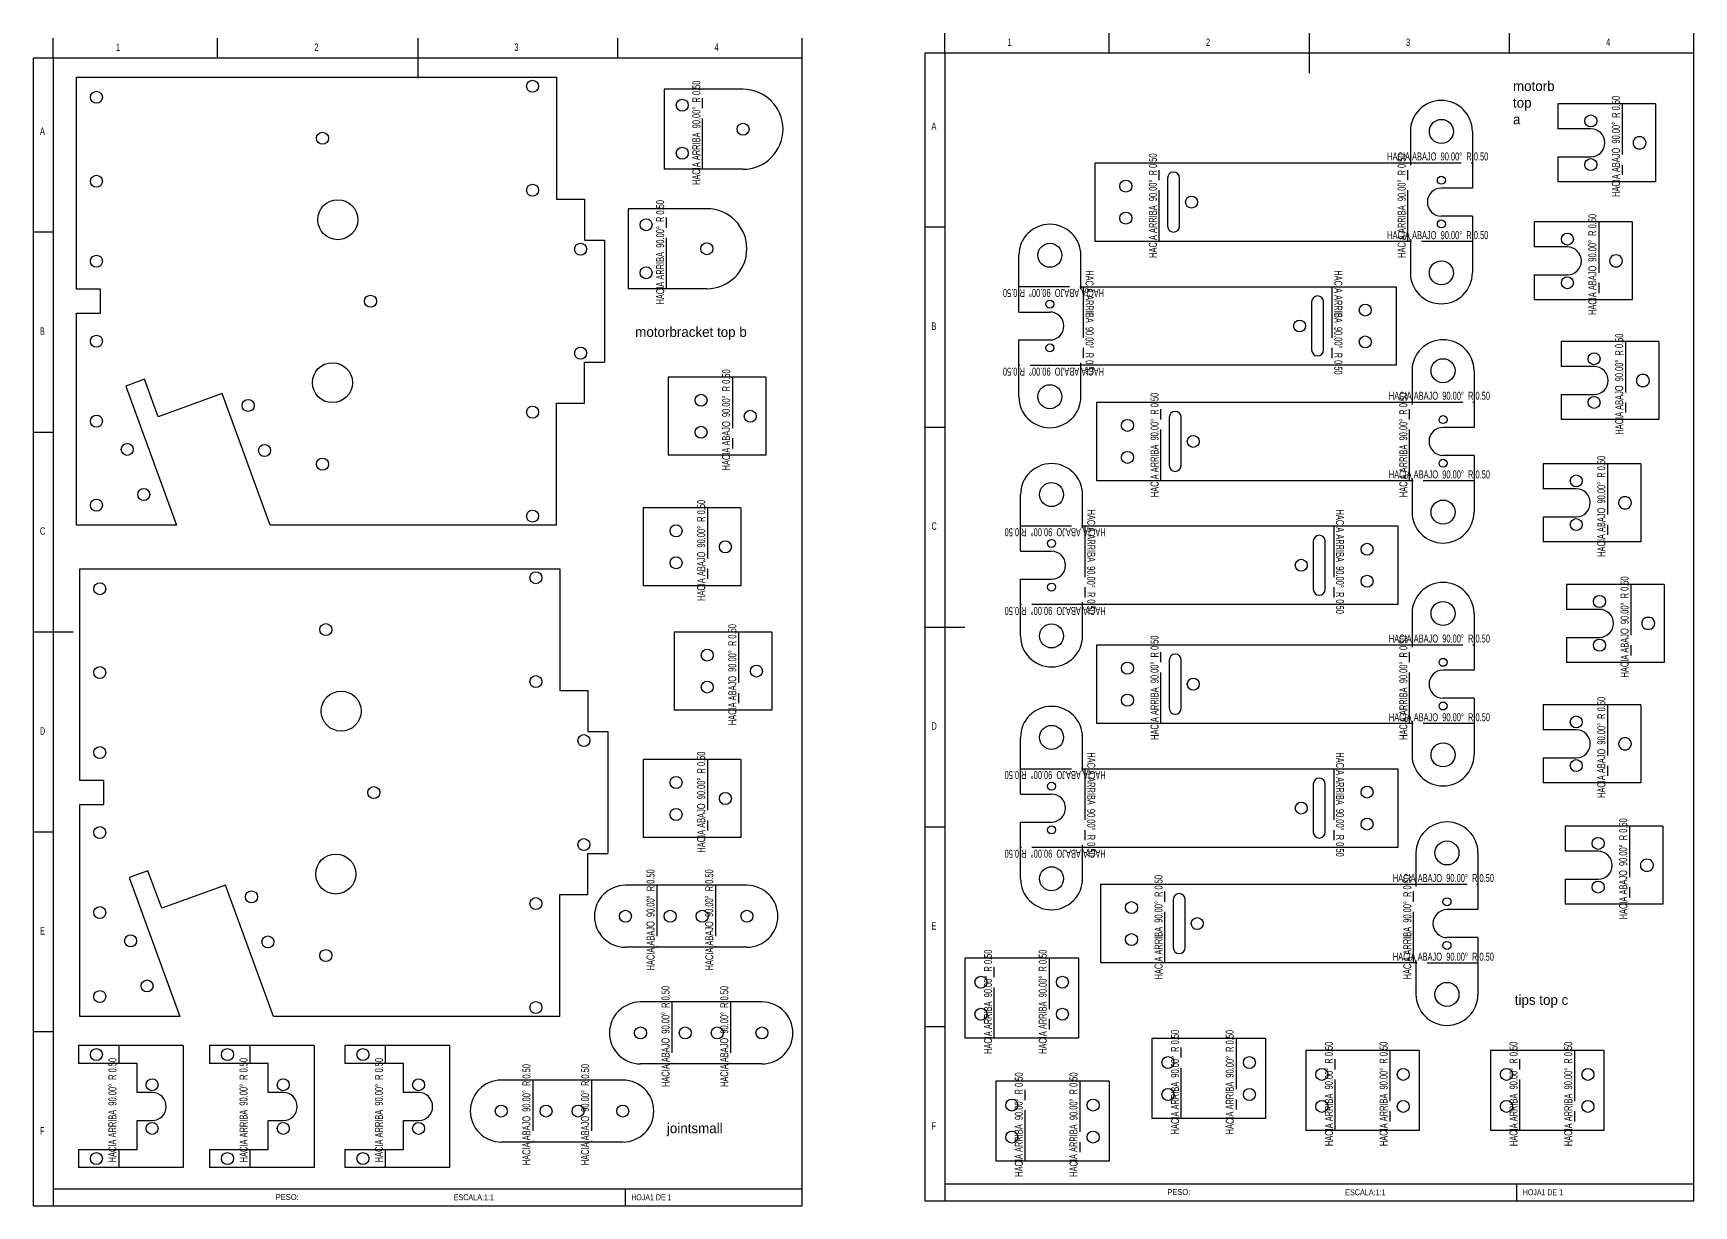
# Model space of a CAD drawing. Header units: millimetres. Extents: x 13 to 1066, y 5 to 301.
# Drawn here: x 12.8 to 427.8, y 5 to 298.2 of the extents above; entities that cross this region are included whole.
import ezdxf

# ---------------------------------------------------------------- set-up
doc = ezdxf.new("R2010")
doc.units = ezdxf.units.MM
doc.linetypes.add('CENTERX2', pattern=[20.32, 12.7, -2.54, 2.54, -2.54])
doc.layers.add('CROQUIS', color=4, linetype='Continuous')
doc.styles.add('SLDTEXTSTYLE0', font='TXT', dxfattribs={"width": 0.75})
doc.styles.add('SLDTEXTSTYLE1', font='TXT', dxfattribs={"width": 0.7})
doc.styles.add('SLDTEXTSTYLE2', font='TXT', dxfattribs={"width": 0.696429})
doc.styles.add('SLDTEXTSTYLE3', font='TXT', dxfattribs={"width": 0.696429})

msp = doc.modelspace()

# ---------------------------------------------------------------- linework, layer by layer
for p, q in [((23.6, 234.22), (23.6, 287.22)), ((23.6, 287.22), (143.6, 287.22)), ((143.6, 287.22), (143.6, 256.72)), ((170.53, 284.23), (170.53, 264.23)), ((190.21, 284.23), (170.53, 284.23)), ((393.86, 280.58), (393.86, 274.33)), ((418.29, 280.58), (393.86, 280.58)), ((418.29, 280.58), (418.29, 261.08)), ((402.11, 274.33), (393.86, 274.33)), ((357, 273.68), (357, 265.25)), ((372.5, 273.68), (372.5, 259.5)), ((278.14, 265.75), (278.14, 246.25)), ((357, 265.75), (278.14, 265.75)), ((357, 265.75), (357, 265.25)), ((393.86, 267.33), (393.86, 261.08)), ((393.86, 267.33), (402.11, 267.33)), ((190.21, 264.23), (170.53, 264.23)), ((296.32, 262), (296.32, 250)), ((299.32, 250), (299.32, 262)), ((372.5, 259.5), (364.75, 259.5)), ((418.29, 261.08), (393.86, 261.08)), ((143.6, 256.72), (150.6, 256.72)), ((150.6, 256.72), (150.6, 246.47)), ((161.49, 254.34), (161.49, 234.34)), ((181.16, 254.34), (161.49, 254.34)), ((372.5, 252.5), (364.75, 252.5)), ((372.5, 252.5), (372.5, 238.32)), ((387.99, 251.05), (387.99, 244.8)), ((412.42, 251.05), (387.99, 251.05)), ((412.42, 251.05), (412.42, 231.55)), ((150.6, 246.47), (155.6, 246.47)), ((155.6, 246.47), (155.6, 215.97)), ((278.14, 246.25), (357, 246.25)), ((357, 246.75), (357, 238.32)), ((357, 246.25), (357, 246.75)), ((259.15, 228.52), (259.15, 242.7)), ((274.65, 234.27), (274.65, 242.7)), ((396.24, 244.8), (387.99, 244.8)), ((387.99, 237.8), (387.99, 231.55)), ((387.99, 237.8), (396.24, 237.8)), ((29.6, 234.22), (23.6, 234.22)), ((29.6, 228.22), (29.6, 234.22)), ((181.16, 234.34), (161.49, 234.34)), ((274.65, 234.77), (274.65, 234.27)), ((353.5, 234.77), (274.65, 234.77)), ((353.5, 215.27), (353.5, 234.77)), ((259.15, 228.52), (266.9, 228.52)), ((332.33, 231.03), (332.33, 219.02)), ((335.33, 219.02), (335.33, 231.03)), ((412.42, 231.55), (387.99, 231.55)), ((23.6, 228.22), (29.6, 228.22)), ((23.6, 175.22), (23.6, 228.22)), ((259.15, 207.34), (259.15, 221.52)), ((259.15, 221.52), (266.9, 221.52)), ((394.68, 221.13), (394.68, 214.88)), ((419.11, 221.13), (394.68, 221.13)), ((419.11, 221.13), (419.11, 201.63)), ((150.6, 215.97), (155.6, 215.97)), ((150.6, 205.72), (150.6, 215.97)), ((40.65, 211.69), (35.95, 209.98)), ((44.07, 202.3), (40.65, 211.69)), ((171.47, 212.19), (171.47, 192.69)), ((195.89, 212.19), (171.47, 212.19)), ((195.89, 212.19), (195.89, 192.69)), ((274.65, 215.27), (274.65, 215.77)), ((274.65, 207.34), (274.65, 215.77)), ((274.65, 215.27), (353.5, 215.27)), ((357.42, 213.84), (357.42, 205.41)), ((372.92, 213.84), (372.92, 199.66)), ((402.93, 214.88), (394.68, 214.88)), ((35.95, 209.98), (48.6, 175.22)), ((60.04, 208.11), (44.07, 202.3)), ((72.01, 175.22), (60.04, 208.11)), ((394.68, 207.88), (394.68, 201.63)), ((394.68, 207.88), (402.93, 207.88)), ((143.6, 205.72), (150.6, 205.72)), ((143.6, 175.22), (143.6, 205.72)), ((278.56, 205.91), (278.56, 186.41)), ((357.42, 205.91), (278.56, 205.91)), ((357.42, 205.91), (357.42, 205.41)), ((296.74, 202.17), (296.74, 190.16)), ((299.74, 190.16), (299.74, 202.17)), ((372.92, 199.66), (365.17, 199.66)), ((419.11, 201.63), (394.68, 201.63)), ((195.89, 192.69), (171.47, 192.69)), ((372.92, 192.66), (365.17, 192.66)), ((372.92, 192.66), (372.92, 178.49)), ((357.42, 186.91), (357.42, 178.49)), ((357.42, 186.41), (357.42, 186.91)), ((390.22, 190.56), (390.22, 184.31)), ((414.65, 190.56), (390.22, 190.56)), ((414.65, 190.56), (414.65, 171.06)), ((259.57, 168.69), (259.57, 182.86)), ((275.07, 174.44), (275.07, 182.86)), ((278.56, 186.41), (357.42, 186.41)), ((398.47, 184.31), (390.22, 184.31)), ((165.24, 179.55), (165.24, 160.05)), ((189.67, 179.55), (165.24, 179.55)), ((189.67, 179.55), (189.67, 160.05)), ((48.6, 175.22), (23.6, 175.22)), ((143.6, 175.22), (72.01, 175.22)), ((275.07, 174.94), (275.07, 174.44)), ((353.93, 174.94), (275.07, 174.94)), ((353.93, 155.44), (353.93, 174.94)), ((390.22, 177.31), (390.22, 171.06)), ((390.22, 177.31), (398.47, 177.31)), ((332.75, 171.19), (332.75, 159.18)), ((335.75, 159.18), (335.75, 171.19)), ((414.65, 171.06), (390.22, 171.06)), ((259.57, 168.69), (267.32, 168.69)), ((24.44, 111.33), (24.44, 164.33)), ((24.44, 164.33), (144.44, 164.33)), ((144.44, 164.33), (144.44, 133.83)), ((189.67, 160.05), (165.24, 160.05)), ((259.57, 147.51), (259.57, 161.69)), ((259.57, 161.69), (267.32, 161.69)), ((396.03, 160.41), (396.03, 154.16)), ((420.46, 160.41), (396.03, 160.41)), ((420.46, 160.41), (420.46, 140.91)), ((275.07, 155.44), (275.07, 155.94)), ((275.07, 147.51), (275.07, 155.94)), ((275.07, 155.44), (353.93, 155.44)), ((404.28, 154.16), (396.03, 154.16)), ((357.42, 153.13), (357.42, 144.7)), ((372.92, 153.13), (372.92, 138.95)), ((173.02, 148.47), (173.02, 128.97)), ((197.45, 148.47), (173.02, 148.47)), ((197.45, 148.47), (197.45, 128.97)), ((396.03, 147.16), (396.03, 140.91)), ((396.03, 147.16), (404.28, 147.16)), ((278.56, 145.2), (278.56, 125.7)), ((357.42, 145.2), (278.56, 145.2)), ((296.74, 141.45), (296.74, 129.44)), ((299.74, 129.44), (299.74, 141.45)), ((357.42, 145.2), (357.42, 144.7)), ((372.92, 138.95), (365.17, 138.95)), ((420.46, 140.91), (396.03, 140.91)), ((144.44, 133.83), (151.44, 133.83)), ((151.44, 133.83), (151.44, 123.58)), ((197.45, 128.97), (173.02, 128.97)), ((372.92, 131.95), (365.17, 131.95)), ((372.92, 131.95), (372.92, 117.77)), ((390.23, 130.28), (390.23, 124.03)), ((414.65, 130.28), (390.23, 130.28)), ((414.65, 130.28), (414.65, 110.78)), ((278.56, 125.7), (357.42, 125.7)), ((357.42, 126.2), (357.42, 117.77)), ((357.42, 125.7), (357.42, 126.2)), ((151.44, 123.58), (156.44, 123.58)), ((156.44, 123.58), (156.44, 93.08)), ((259.57, 107.97), (259.57, 122.15)), ((275.07, 113.72), (275.07, 122.15)), ((398.48, 124.03), (390.23, 124.03)), ((165.24, 116.61), (165.24, 97.11)), ((189.67, 116.61), (165.24, 116.61)), ((189.67, 116.61), (189.67, 97.11)), ((390.23, 117.03), (390.23, 110.78)), ((390.23, 117.03), (398.48, 117.03)), ((275.07, 114.22), (275.07, 113.72)), ((353.93, 114.22), (275.07, 114.22)), ((353.93, 94.72), (353.93, 114.22)), ((30.44, 111.33), (24.44, 111.33)), ((30.44, 105.33), (30.44, 111.33)), ((259.57, 107.97), (267.32, 107.97)), ((332.75, 110.47), (332.75, 98.47)), ((335.75, 98.47), (335.75, 110.47)), ((414.65, 110.78), (390.23, 110.78)), ((24.44, 105.33), (30.44, 105.33)), ((24.44, 52.33), (24.44, 105.33)), ((259.57, 86.79), (259.57, 100.97)), ((259.57, 100.97), (267.32, 100.97)), ((395.69, 99.92), (395.69, 93.67)), ((420.12, 99.92), (395.69, 99.92)), ((420.12, 99.92), (420.12, 80.42)), ((189.67, 97.11), (165.24, 97.11)), ((151.44, 93.08), (156.44, 93.08)), ((151.44, 82.83), (151.44, 93.08)), ((275.07, 94.72), (275.07, 95.22)), ((275.07, 86.79), (275.07, 95.22)), ((275.07, 94.72), (353.93, 94.72)), ((358.41, 93.24), (358.41, 84.81)), ((373.91, 93.24), (373.91, 79.06)), ((403.94, 93.67), (395.69, 93.67)), ((41.49, 88.8), (36.79, 87.09)), ((44.91, 79.41), (41.49, 88.8)), ((36.79, 87.09), (49.44, 52.33)), ((60.88, 85.22), (44.91, 79.41)), ((72.85, 52.33), (60.88, 85.22)), ((191.18, 85.15), (160.82, 85.15)), ((279.55, 85.31), (279.55, 65.81)), ((358.41, 85.31), (279.55, 85.31)), ((358.41, 85.31), (358.41, 84.81)), ((395.69, 86.67), (395.69, 80.42)), ((395.69, 86.67), (403.94, 86.67)), ((144.44, 82.83), (151.44, 82.83)), ((144.44, 52.33), (144.44, 82.83)), ((297.73, 81.56), (297.73, 69.56)), ((300.73, 69.56), (300.73, 81.56)), ((373.91, 79.06), (366.16, 79.06)), ((420.12, 80.42), (395.69, 80.42)), ((373.91, 72.06), (366.16, 72.06)), ((373.91, 72.06), (373.91, 57.88)), ((191.18, 69.65), (160.82, 69.65)), ((245.69, 66.91), (245.69, 46.91)), ((274.04, 66.91), (245.69, 66.91)), ((274.04, 66.91), (274.04, 46.91)), ((279.55, 65.81), (358.41, 65.81)), ((358.41, 66.31), (358.41, 57.88)), ((358.41, 65.81), (358.41, 66.31)), ((194.94, 55.98), (164.58, 55.98)), ((49.44, 52.33), (24.44, 52.33)), ((144.44, 52.33), (72.85, 52.33)), ((274.04, 46.91), (245.69, 46.91)), ((292.42, 46.83), (292.42, 26.83)), ((320.78, 46.83), (292.42, 46.83)), ((320.78, 46.83), (320.78, 26.83)), ((24.09, 45.07), (24.09, 40.57)), ((50.27, 45.07), (24.09, 45.07)), ((50.27, 45.07), (50.27, 14.57)), ((56.86, 45.07), (56.86, 40.57)), ((83.04, 45.07), (56.86, 45.07)), ((83.04, 45.07), (83.04, 14.57)), ((90.71, 45.07), (90.71, 40.57)), ((116.88, 45.07), (90.71, 45.07)), ((116.88, 45.07), (116.88, 14.57)), ((330.88, 43.87), (330.88, 23.87)), ((359.24, 43.87), (330.88, 43.87)), ((359.24, 43.87), (359.24, 23.87)), ((377.03, 43.87), (377.03, 23.87)), ((405.39, 43.87), (377.03, 43.87)), ((405.39, 43.87), (405.39, 23.87)), ((38.77, 40.57), (24.09, 40.57)), ((38.77, 33.32), (38.77, 40.57)), ((71.54, 40.57), (56.86, 40.57)), ((71.54, 33.32), (71.54, 40.57)), ((105.38, 40.57), (90.71, 40.57)), ((105.38, 33.32), (105.38, 40.57)), ((194.94, 40.48), (164.58, 40.48)), ((42.52, 33.32), (38.77, 33.32)), ((75.29, 33.32), (71.54, 33.32)), ((109.13, 33.32), (105.38, 33.32)), ((160.16, 36.45), (129.8, 36.45)), ((253.38, 36.19), (253.38, 16.19)), ((281.73, 36.19), (253.38, 36.19)), ((281.73, 36.19), (281.73, 16.19)), ((38.77, 19.07), (38.77, 26.32)), ((38.77, 26.32), (42.52, 26.32)), ((71.54, 19.07), (71.54, 26.32)), ((71.54, 26.32), (75.29, 26.32)), ((105.38, 19.07), (105.38, 26.32)), ((105.38, 26.32), (109.13, 26.32)), ((320.78, 26.83), (292.42, 26.83)), ((160.16, 20.95), (129.8, 20.95)), ((359.24, 23.87), (330.88, 23.87)), ((405.39, 23.87), (377.03, 23.87)), ((24.09, 19.07), (24.09, 14.57)), ((24.09, 19.07), (38.77, 19.07)), ((56.86, 19.07), (56.86, 14.57)), ((56.86, 19.07), (71.54, 19.07)), ((90.71, 19.07), (90.71, 14.57)), ((90.71, 19.07), (105.38, 19.07)), ((50.27, 14.57), (24.09, 14.57)), ((83.04, 14.57), (56.86, 14.57)), ((116.88, 14.57), (90.71, 14.57)), ((281.73, 16.19), (253.38, 16.19))]:
    msp.add_line(p, q)
at = {"color": 7, "linetype": 'CENTERX2'}
for p, q in [((180.12, 264.23), (180.12, 284.23)), ((409.95, 280.58), (409.95, 261.08)), ((294.23, 246.25), (294.23, 265.75)), ((356.41, 246.25), (356.41, 265.75)), ((357, 265.84), (372.5, 265.84)), ((171.07, 234.34), (171.07, 254.34)), ((404.08, 251.05), (404.08, 231.55)), ((372.5, 246.16), (357, 246.16)), ((259.15, 234.86), (274.65, 234.86)), ((275.24, 234.77), (275.24, 215.27)), ((337.42, 234.77), (337.42, 215.27)), ((410.77, 221.13), (410.77, 201.63)), ((187.55, 212.19), (187.55, 192.69)), ((274.65, 215.18), (259.15, 215.18)), ((294.65, 186.41), (294.65, 205.91)), ((356.83, 186.41), (356.83, 205.91)), ((357.42, 206), (372.92, 206)), ((406.31, 190.56), (406.31, 171.06)), ((372.92, 186.32), (357.42, 186.32)), ((181.33, 179.55), (181.33, 160.05)), ((259.57, 175.02), (275.07, 175.02)), ((275.66, 174.94), (275.66, 155.44)), ((337.84, 174.94), (337.84, 155.44)), ((412.12, 160.41), (412.12, 140.91)), ((275.07, 155.35), (259.57, 155.35)), ((189.11, 148.47), (189.11, 128.97)), ((357.42, 145.29), (372.92, 145.29)), ((294.65, 125.7), (294.65, 145.2)), ((356.83, 125.7), (356.83, 145.2)), ((406.32, 130.28), (406.32, 110.78)), ((372.92, 125.61), (357.42, 125.61)), ((181.33, 116.61), (181.33, 97.11)), ((259.57, 114.31), (275.07, 114.31)), ((275.66, 114.22), (275.66, 94.72)), ((337.84, 114.22), (337.84, 94.72)), ((411.78, 99.92), (411.78, 80.42)), ((275.07, 94.63), (259.57, 94.63)), ((168.66, 85.15), (168.66, 69.65)), ((183.34, 85.15), (183.34, 69.65)), ((295.64, 65.81), (295.64, 85.31)), ((357.82, 65.81), (357.82, 85.31)), ((358.41, 85.4), (373.91, 85.4)), ((253.02, 46.91), (253.02, 66.91)), ((266.7, 66.91), (266.7, 46.91)), ((373.91, 65.72), (358.41, 65.72)), ((172.42, 55.98), (172.42, 40.48)), ((187.1, 55.98), (187.1, 40.48)), ((299.76, 26.83), (299.76, 46.83)), ((313.44, 46.83), (313.44, 26.83)), ((34.18, 45.07), (34.18, 40.57)), ((66.95, 45.07), (66.95, 40.57)), ((100.79, 45.07), (100.79, 40.57)), ((338.22, 23.87), (338.22, 43.87)), ((351.9, 43.87), (351.9, 23.87)), ((384.37, 23.87), (384.37, 43.87)), ((398.05, 43.87), (398.05, 23.87)), ((137.64, 36.45), (137.64, 20.95)), ((152.32, 36.45), (152.32, 20.95)), ((260.72, 16.19), (260.72, 36.19)), ((274.39, 36.19), (274.39, 16.19)), ((34.18, 19.07), (34.18, 14.57)), ((66.95, 19.07), (66.95, 14.57)), ((100.79, 19.07), (100.79, 14.57))]:
    msp.add_line(p, q, dxfattribs=at)
for centre, radius in [((137.6, 284.97), 1.5), ((28.6, 282.22), 1.5), ((175.03, 280.23), 1.5), ((190.21, 274.23), 1.5), ((364.75, 273.68), 3), ((402.11, 276.29), 1.5), ((85.1, 271.97), 1.5), ((175.03, 268.23), 1.5), ((402.11, 265.37), 1.5), ((28.6, 261.22), 1.5), ((285.89, 260), 1.5), ((364.75, 261.46), 1), ((137.6, 258.97), 1.5), ((302.32, 256), 1.5), ((88.93, 251.6), 5), ((285.89, 252), 1.5), ((165.99, 250.34), 1.5), ((364.75, 250.54), 1), ((149.6, 244.22), 1.5), ((181.16, 244.34), 1.5), ((266.9, 242.7), 3), ((396.24, 246.76), 1.5), ((28.6, 241.22), 1.5), ((364.75, 238.32), 3), ((165.99, 238.34), 1.5), ((396.24, 235.84), 1.5), ((97.1, 231.22), 1.5), ((266.9, 230.48), 1), ((345.75, 229.02), 1.5), ((329.33, 225.02), 1.5), ((28.6, 221.22), 1.5), ((266.9, 219.56), 1), ((345.75, 221.02), 1.5), ((87.59, 210.85), 5), ((149.6, 218.22), 1.5), ((365.17, 213.84), 3), ((402.93, 216.84), 1.5), ((179.72, 206.44), 1.5), ((266.9, 207.34), 3), ((66.52, 205.15), 1.5), ((137.6, 203.47), 1.5), ((192.02, 202.44), 1.5), ((402.93, 205.92), 1.5), ((28.6, 201.22), 1.5), ((179.72, 198.44), 1.5), ((286.31, 200.16), 1.5), ((365.17, 201.62), 1), ((36.31, 194.16), 1.5), ((70.62, 193.88), 1.5), ((302.74, 196.16), 1.5), ((85.1, 190.47), 1.5), ((286.31, 192.16), 1.5), ((365.17, 190.7), 1), ((398.47, 186.27), 1.5), ((40.41, 182.88), 1.5), ((267.32, 182.86), 3), ((28.6, 180.22), 1.5), ((137.6, 177.47), 1.5), ((365.17, 178.49), 3), ((173.49, 173.8), 1.5), ((398.47, 175.35), 1.5), ((185.79, 169.8), 1.5), ((267.32, 170.65), 1), ((346.18, 169.19), 1.5), ((173.49, 165.8), 1.5), ((329.75, 165.19), 1.5), ((138.44, 162.08), 1.5), ((346.18, 161.19), 1.5), ((29.44, 159.33), 1.5), ((267.32, 159.73), 1), ((365.17, 153.13), 3), ((404.28, 156.12), 1.5), ((85.94, 149.08), 1.5), ((267.32, 147.51), 3), ((404.28, 145.2), 1.5), ((181.27, 142.72), 1.5), ((365.17, 140.91), 1), ((29.44, 138.33), 1.5), ((138.44, 136.08), 1.5), ((193.57, 138.72), 1.5), ((286.31, 139.45), 1.5), ((89.77, 128.71), 5), ((181.27, 134.72), 1.5), ((286.31, 131.45), 1.5), ((302.74, 135.45), 1.5), ((365.17, 129.99), 1), ((267.32, 122.15), 3), ((398.48, 125.99), 1.5), ((150.44, 121.33), 1.5), ((365.17, 117.77), 3), ((29.44, 118.33), 1.5), ((398.48, 115.07), 1.5), ((173.49, 110.86), 1.5), ((97.94, 108.33), 1.5), ((185.79, 106.86), 1.5), ((267.32, 109.93), 1), ((346.18, 108.47), 1.5), ((173.49, 102.86), 1.5), ((329.75, 104.47), 1.5), ((29.44, 98.33), 1.5), ((267.32, 99.01), 1), ((346.18, 100.47), 1.5), ((150.44, 95.33), 1.5), ((366.16, 93.24), 3), ((403.94, 95.63), 1.5), ((88.43, 87.96), 5), ((267.32, 86.79), 3), ((67.36, 82.26), 1.5), ((403.94, 84.71), 1.5), ((29.44, 78.33), 1.5), ((138.44, 80.58), 1.5), ((160.82, 77.4), 1.5), ((172, 77.4), 1.5), ((180, 77.4), 1.5), ((191.18, 77.4), 1.5), ((287.3, 79.56), 1.5), ((366.16, 81.02), 1), ((303.73, 75.56), 1.5), ((37.15, 71.27), 1.5), ((71.46, 70.99), 1.5), ((287.3, 71.56), 1.5), ((366.16, 70.1), 1), ((85.94, 67.58), 1.5), ((249.69, 60.91), 1.5), ((270.04, 60.91), 1.5), ((29.44, 57.33), 1.5), ((41.25, 59.99), 1.5), ((366.16, 57.88), 3), ((138.44, 54.58), 1.5), ((249.69, 52.91), 1.5), ((270.04, 52.91), 1.5), ((164.58, 48.23), 1.5), ((175.76, 48.23), 1.5), ((183.76, 48.23), 1.5), ((194.94, 48.23), 1.5), ((28.59, 42.82), 1.5), ((61.36, 42.82), 1.5), ((95.21, 42.82), 1.5), ((296.42, 40.83), 1.5), ((316.78, 40.83), 1.5), ((334.88, 37.87), 1.5), ((355.24, 37.87), 1.5), ((381.03, 37.87), 1.5), ((401.39, 37.87), 1.5), ((42.52, 35.28), 1.5), ((75.29, 35.28), 1.5), ((109.13, 35.28), 1.5), ((296.42, 32.83), 1.5), ((316.78, 32.83), 1.5), ((129.8, 28.7), 1.5), ((140.98, 28.7), 1.5), ((148.98, 28.7), 1.5), ((160.16, 28.7), 1.5), ((257.38, 30.19), 1.5), ((277.73, 30.19), 1.5), ((334.88, 29.87), 1.5), ((355.24, 29.87), 1.5), ((381.03, 29.87), 1.5), ((401.39, 29.87), 1.5), ((42.52, 24.36), 1.5), ((75.29, 24.36), 1.5), ((109.13, 24.36), 1.5), ((257.38, 22.19), 1.5), ((277.73, 22.19), 1.5), ((28.59, 16.82), 1.5), ((61.36, 16.82), 1.5), ((95.21, 16.82), 1.5)]:
    msp.add_circle(centre, radius)
for centre, radius, start, end in [((190.21, 274.23), 10, 270, 90), ((364.75, 273.68), 7.75, 0, 180), ((402.11, 270.83), 3.5, 270, 90), ((414.16, 270.83), 1.5, 85.2198, 274.7802), ((414.41, 270.83), 1.5, 265.2198, 94.7802), ((297.82, 262), 1.5, 0, 180), ((364.75, 256), 3.5, 90, 270), ((181.16, 244.34), 10, 270, 90), ((266.9, 242.7), 7.75, 0, 180), ((297.82, 250), 1.5, 180, 0), ((396.24, 241.3), 3.5, 270, 90), ((408.29, 241.3), 1.5, 85.2198, 274.7802), ((408.54, 241.3), 1.5, 265.2198, 94.7802), ((364.75, 238.32), 7.75, 180, 0), ((333.83, 231.03), 1.5, 0, 180), ((266.9, 225.02), 3.5, 270, 90), ((365.17, 213.84), 7.75, 0, 180), ((333.83, 219.02), 1.5, 180, 0), ((402.93, 211.38), 3.5, 270, 90), ((414.99, 211.38), 1.5, 85.2198, 274.7802), ((415.24, 211.38), 1.5, 265.2198, 94.7802), ((266.9, 207.34), 7.75, 180, 0), ((298.24, 202.17), 1.5, 0, 180), ((365.17, 196.16), 3.5, 90, 270), ((267.32, 182.86), 7.75, 0, 180), ((298.24, 190.16), 1.5, 180, 0), ((398.47, 180.81), 3.5, 270, 90), ((365.17, 178.49), 7.75, 180, 0), ((410.52, 180.81), 1.5, 85.2198, 274.7802), ((410.77, 180.81), 1.5, 265.2198, 94.7802), ((334.25, 171.19), 1.5, 0, 180), ((267.32, 165.19), 3.5, 270, 90), ((334.25, 159.18), 1.5, 180, 0), ((365.17, 153.13), 7.75, 0, 180), ((404.28, 150.66), 3.5, 270, 90), ((416.34, 150.66), 1.5, 85.2198, 274.7802), ((416.59, 150.66), 1.5, 265.2198, 94.7802), ((267.32, 147.51), 7.75, 180, 0), ((298.24, 141.45), 1.5, 0, 180), ((365.17, 135.45), 3.5, 90, 270), ((267.32, 122.15), 7.75, 0, 180), ((298.24, 129.44), 1.5, 180, 0), ((398.48, 120.53), 3.5, 270, 90), ((410.53, 120.53), 1.5, 85.2198, 274.7802), ((410.78, 120.53), 1.5, 265.2198, 94.7802), ((365.17, 117.77), 7.75, 180, 0), ((267.32, 104.47), 3.5, 270, 90), ((334.25, 110.47), 1.5, 0, 180), ((366.16, 93.24), 7.75, 0, 180), ((334.25, 98.47), 1.5, 180, 0), ((403.94, 90.17), 3.5, 270, 90), ((416, 90.17), 1.5, 85.2198, 274.7802), ((416.25, 90.17), 1.5, 265.2198, 94.7802), ((160.82, 77.4), 7.75, 90, 270), ((191.18, 77.4), 7.75, 270, 90), ((267.32, 86.79), 7.75, 180, 0), ((299.23, 81.56), 1.5, 0, 180), ((366.16, 75.56), 3.5, 90, 270), ((299.23, 69.56), 1.5, 180, 0), ((164.58, 48.23), 7.75, 90, 270), ((194.94, 48.23), 7.75, 270, 90), ((366.16, 57.88), 7.75, 180, 0), ((42.52, 29.82), 3.5, 270, 90), ((75.29, 29.82), 3.5, 270, 90), ((109.13, 29.82), 3.5, 270, 90), ((129.8, 28.7), 7.75, 90, 270), ((160.16, 28.7), 7.75, 270, 90)]:
    msp.add_arc(centre, radius, start, end)
at = {"layer": 'CROQUIS', "color": 4}
for p, q in [((17.8, 292), (17.8, 297)), ((58.9, 292), (58.9, 297)), ((108.9, 297), (108.9, 287)), ((158.9, 292), (158.9, 297)), ((205, 292), (205, 297)), ((240.65, 293.24), (240.65, 298.24)), ((281.75, 293.24), (281.75, 298.24)), ((331.75, 298.24), (331.75, 288.24)), ((381.75, 293.24), (381.75, 298.24)), ((427.85, 293.24), (427.85, 298.24)), ((12.8, 292), (12.8, 5)), ((17.8, 292), (12.8, 292)), ((17.8, 292), (17.8, 5)), ((205, 292), (17.8, 292)), ((205, 5), (205, 292)), ((235.65, 293.24), (235.65, 6.24)), ((240.65, 293.24), (235.65, 293.24)), ((240.65, 293.24), (240.65, 6.24)), ((427.85, 293.24), (240.65, 293.24)), ((427.85, 6.24), (427.85, 293.24)), ((240.65, 249.74), (235.65, 249.74)), ((17.8, 248.5), (12.8, 248.5)), ((235.65, 199.74), (240.65, 199.74)), ((12.8, 198.5), (17.8, 198.5)), ((235.65, 149.74), (245.65, 149.74)), ((12.8, 148.5), (22.8, 148.5)), ((235.65, 99.74), (240.65, 99.74)), ((12.8, 98.5), (17.8, 98.5)), ((17.8, 60.25), (17.8, 5)), ((17.8, 60.25), (17.8, 5)), ((240.65, 61.49), (240.65, 6.24)), ((240.65, 61.49), (240.65, 6.24)), ((17.8, 48.5), (12.8, 48.5)), ((240.65, 49.74), (235.65, 49.74)), ((17.8, 9.25), (205, 9.25)), ((160.8, 5), (160.8, 9.25)), ((240.65, 10.49), (427.85, 10.49)), ((383.65, 6.24), (383.65, 10.49)), ((12.8, 5), (17.8, 5)), ((17.8, 5), (205, 5)), ((235.65, 6.24), (240.65, 6.24)), ((240.65, 6.24), (427.85, 6.24))]:
    msp.add_line(p, q, dxfattribs=at)

# ---------------------------------------------------------------- texts
at = {"color": 7, "linetype": 'Continuous', "lineweight": 0}
for s, insert, char_height, attachment_point, style in [('1', (33.48, 295.67), 1.85, 1, 'SLDTEXTSTYLE0'), ('2', (83.07, 295.67), 1.85, 1, 'SLDTEXTSTYLE0'), ('3', (133.07, 295.67), 1.85, 1, 'SLDTEXTSTYLE0'), ('4', (183.07, 295.67), 1.85, 1, 'SLDTEXTSTYLE0'), ('1', (256.33, 296.91), 1.85, 1, 'SLDTEXTSTYLE0'), ('2', (305.91, 296.91), 1.85, 1, 'SLDTEXTSTYLE0'), ('3', (355.91, 296.91), 1.85, 1, 'SLDTEXTSTYLE0'), ('4', (405.91, 296.91), 1.85, 1, 'SLDTEXTSTYLE0'), ('A', (14.47, 274.67), 1.85, 1, 'SLDTEXTSTYLE0'), ('A', (237.31, 275.91), 1.85, 1, 'SLDTEXTSTYLE0'), ('HACIA ABAJO  90.00°  R 0.50', (363.85, 268.42), 2, 2, 'SLDTEXTSTYLE2'), ('HACIA ABAJO  90.00°  R 0.50', (363.85, 248.74), 2, 2, 'SLDTEXTSTYLE2'), ('B', (14.47, 224.67), 1.85, 1, 'SLDTEXTSTYLE0'), ('B', (237.31, 225.91), 1.85, 1, 'SLDTEXTSTYLE0'), ('HACIA ABAJO  90.00°  R 0.50', (364.27, 208.58), 2, 2, 'SLDTEXTSTYLE2'), ('HACIA ABAJO  90.00°  R 0.50', (364.27, 188.9), 2, 2, 'SLDTEXTSTYLE2'), ('C', (14.47, 174.67), 1.85, 1, 'SLDTEXTSTYLE0'), ('C', (237.31, 175.91), 1.85, 1, 'SLDTEXTSTYLE0'), ('HACIA ABAJO  90.00°  R 0.50', (364.27, 147.86), 2, 2, 'SLDTEXTSTYLE2'), ('D', (14.47, 124.67), 1.85, 1, 'SLDTEXTSTYLE0'), ('D', (237.31, 125.91), 1.85, 1, 'SLDTEXTSTYLE0'), ('HACIA ABAJO  90.00°  R 0.50', (364.27, 128.18), 2, 2, 'SLDTEXTSTYLE2'), ('HACIA ABAJO  90.00°  R 0.50', (365.26, 87.97), 2, 2, 'SLDTEXTSTYLE2'), ('E', (237.31, 75.91), 1.85, 1, 'SLDTEXTSTYLE0'), ('E', (14.47, 74.67), 1.85, 1, 'SLDTEXTSTYLE0'), ('HACIA ABAJO  90.00°  R 0.50', (365.26, 68.3), 2, 2, 'SLDTEXTSTYLE2'), ('F', (237.31, 25.91), 1.85, 1, 'SLDTEXTSTYLE0'), ('F', (14.47, 24.67), 1.85, 1, 'SLDTEXTSTYLE0'), ('PESO:', (296.26, 9.19), 1.499, 1, 'SLDTEXTSTYLE0'), ('ESCALA:1:1', (340.72, 9.14), 1.5, 1, 'SLDTEXTSTYLE0'), ('HOJA1 DE 1', (385.12, 9.14), 1.5, 1, 'SLDTEXTSTYLE1'), ('PESO:', (73.42, 7.95), 1.499, 1, 'SLDTEXTSTYLE0'), ('ESCALA:1:1', (117.87, 7.9), 1.5, 1, 'SLDTEXTSTYLE0'), ('HOJA1 DE 1', (162.28, 7.9), 1.5, 1, 'SLDTEXTSTYLE1')]:
    msp.add_mtext(s, dxfattribs=dict(at, insert=insert, char_height=char_height, attachment_point=attachment_point, style=style))
at = {"char_height": 2.5, "attachment_point": 1}
for s, width, insert in [('motorb top a', 0.2247, (382.65, 286.28)), ('motorbracket top b', 34.1243, (163.27, 224.79)), ('tips top c', 24.162, (383.1, 57.75)), ('jointsmall', 24.3608, (171.18, 25.65))]:
    msp.add_mtext_dynamic_manual_height_columns(s, width=width, gutter_width=12.5, heights=[0], dxfattribs=dict(at, insert=insert))
at = {"color": 7, "linetype": 'Continuous', "lineweight": 0, "char_height": 2, "attachment_point": 2}
for s, insert, rotation, style in [('HACIA ARRIBA  90.00°  R 0.50', (177.54, 273.33), 90, 'SLDTEXTSTYLE2'), ('HACIA ABAJO  90.00°  R 0.50', (407.37, 269.93), 90, 'SLDTEXTSTYLE2'), ('HACIA ARRIBA  90.00°  R 0.50', (291.65, 255.11), 90, 'SLDTEXTSTYLE3'), ('HACIA ARRIBA  90.00°  R 0.50', (353.83, 255.11), 90, 'SLDTEXTSTYLE3'), ('HACIA ARRIBA  90.00°  R 0.50', (168.5, 243.45), 90, 'SLDTEXTSTYLE2'), ('HACIA ABAJO  90.00°  R 0.50', (401.5, 240.41), 90, 'SLDTEXTSTYLE2'), ('HACIA ARRIBA  90.00°  R 0.50', (277.82, 225.91), 270, 'SLDTEXTSTYLE3'), ('HACIA ARRIBA  90.00°  R 0.50', (340, 225.91), 270, 'SLDTEXTSTYLE3'), ('HACIA ABAJO  90.00°  R 0.50', (267.8, 232.29), 180, 'SLDTEXTSTYLE2'), ('HACIA ABAJO  90.00°  R 0.50', (408.2, 210.48), 90, 'SLDTEXTSTYLE2'), ('HACIA ABAJO  90.00°  R 0.50', (184.98, 201.54), 90, 'SLDTEXTSTYLE2'), ('HACIA ABAJO  90.00°  R 0.50', (267.8, 212.61), 180, 'SLDTEXTSTYLE2'), ('HACIA ARRIBA  90.00°  R 0.50', (292.07, 195.27), 90, 'SLDTEXTSTYLE3'), ('HACIA ARRIBA  90.00°  R 0.50', (354.25, 195.27), 90, 'SLDTEXTSTYLE3'), ('HACIA ABAJO  90.00°  R 0.50', (403.73, 179.92), 90, 'SLDTEXTSTYLE2'), ('HACIA ABAJO  90.00°  R 0.50', (178.75, 168.9), 90, 'SLDTEXTSTYLE2'), ('HACIA ARRIBA  90.00°  R 0.50', (278.24, 166.08), 270, 'SLDTEXTSTYLE3'), ('HACIA ARRIBA  90.00°  R 0.50', (340.42, 166.08), 270, 'SLDTEXTSTYLE3'), ('HACIA ABAJO  90.00°  R 0.50', (268.22, 172.45), 180, 'SLDTEXTSTYLE2'), ('HACIA ABAJO  90.00°  R 0.50', (409.55, 149.76), 90, 'SLDTEXTSTYLE2'), ('HACIA ABAJO  90.00°  R 0.50', (268.22, 152.77), 180, 'SLDTEXTSTYLE2'), ('HACIA ABAJO  90.00°  R 0.50', (186.53, 137.82), 90, 'SLDTEXTSTYLE2'), ('HACIA ARRIBA  90.00°  R 0.50', (292.07, 134.56), 90, 'SLDTEXTSTYLE3'), ('HACIA ARRIBA  90.00°  R 0.50', (354.25, 134.56), 90, 'SLDTEXTSTYLE3'), ('HACIA ABAJO  90.00°  R 0.50', (403.74, 119.63), 90, 'SLDTEXTSTYLE2'), ('HACIA ABAJO  90.00°  R 0.50', (178.75, 105.96), 90, 'SLDTEXTSTYLE2'), ('HACIA ARRIBA  90.00°  R 0.50', (278.24, 105.36), 270, 'SLDTEXTSTYLE3'), ('HACIA ARRIBA  90.00°  R 0.50', (340.42, 105.36), 270, 'SLDTEXTSTYLE3'), ('HACIA ABAJO  90.00°  R 0.50', (268.22, 111.73), 180, 'SLDTEXTSTYLE2'), ('HACIA ABAJO  90.00°  R 0.50', (409.2, 89.27), 90, 'SLDTEXTSTYLE2'), ('HACIA ABAJO  90.00°  R 0.50', (268.22, 92.05), 180, 'SLDTEXTSTYLE2'), ('HACIA ABAJO  90.00°  R 0.50', (166.09, 76.51), 90, 'SLDTEXTSTYLE2'), ('HACIA ABAJO  90.00°  R 0.50', (180.76, 76.51), 90, 'SLDTEXTSTYLE2'), ('HACIA ARRIBA  90.00°  R 0.50', (293.06, 74.67), 90, 'SLDTEXTSTYLE3'), ('HACIA ARRIBA  90.00°  R 0.50', (355.24, 74.67), 90, 'SLDTEXTSTYLE3'), ('HACIA ARRIBA  90.00°  R 0.50', (250.44, 56.02), 90, 'SLDTEXTSTYLE2'), ('HACIA ARRIBA  90.00°  R 0.50', (264.12, 56.02), 90, 'SLDTEXTSTYLE2'), ('HACIA ABAJO  90.00°  R 0.50', (169.84, 47.34), 90, 'SLDTEXTSTYLE2'), ('HACIA ABAJO  90.00°  R 0.50', (184.52, 47.34), 90, 'SLDTEXTSTYLE2'), ('HACIA ARRIBA  90.00°  R 0.50', (297.18, 35.93), 90, 'SLDTEXTSTYLE2'), ('HACIA ARRIBA  90.00°  R 0.50', (310.86, 35.93), 90, 'SLDTEXTSTYLE2'), ('HACIA ARRIBA  90.00°  R 0.50', (335.64, 32.98), 90, 'SLDTEXTSTYLE2'), ('HACIA ARRIBA  90.00°  R 0.50', (349.32, 32.98), 90, 'SLDTEXTSTYLE2'), ('HACIA ARRIBA  90.00°  R 0.50', (381.79, 32.98), 90, 'SLDTEXTSTYLE2'), ('HACIA ARRIBA  90.00°  R 0.50', (395.47, 32.98), 90, 'SLDTEXTSTYLE2'), ('HACIA ARRIBA  90.00°  R 0.50', (31.6, 28.93), 90, 'SLDTEXTSTYLE2'), ('HACIA ARRIBA  90.00°  R 0.50', (64.37, 28.93), 90, 'SLDTEXTSTYLE2'), ('HACIA ARRIBA  90.00°  R 0.50', (98.21, 28.93), 90, 'SLDTEXTSTYLE2'), ('HACIA ABAJO  90.00°  R 0.50', (135.07, 27.8), 90, 'SLDTEXTSTYLE2'), ('HACIA ABAJO  90.00°  R 0.50', (149.74, 27.8), 90, 'SLDTEXTSTYLE2'), ('HACIA ARRIBA  90.00°  R 0.50', (258.13, 25.3), 90, 'SLDTEXTSTYLE2'), ('HACIA ARRIBA  90.00°  R 0.50', (271.81, 25.3), 90, 'SLDTEXTSTYLE2')]:
    msp.add_mtext(s, dxfattribs=dict(at, insert=insert, rotation=rotation, style=style))

doc.saveas('drawing.dxf')
